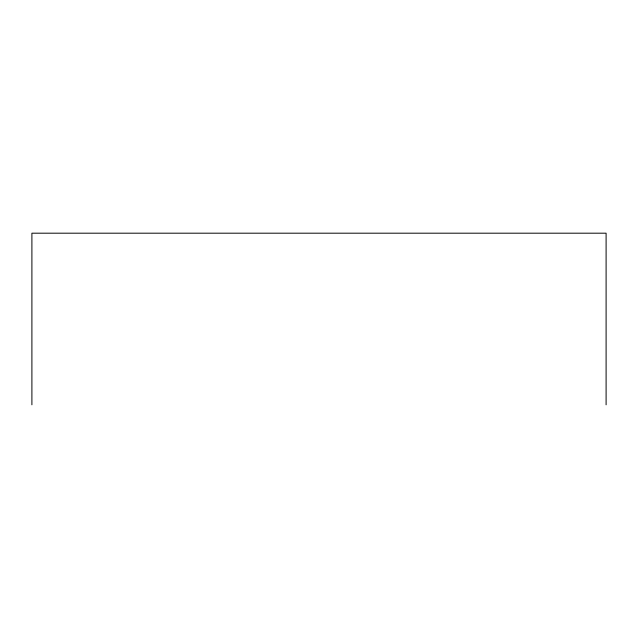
<?xml version="1.0" encoding="UTF-8"?>
<svg xmlns="http://www.w3.org/2000/svg" width="638" height="638" viewBox="0 0 638 638"><rect width="100%" height="100%" fill="white"/><g stroke="black" fill="none" stroke-linecap="round" stroke-linejoin="round"><path stroke-width="0.96" d="M606.1 404.811L606.1 233.189L31.9 233.189L31.9 404.811"/></g></svg>
